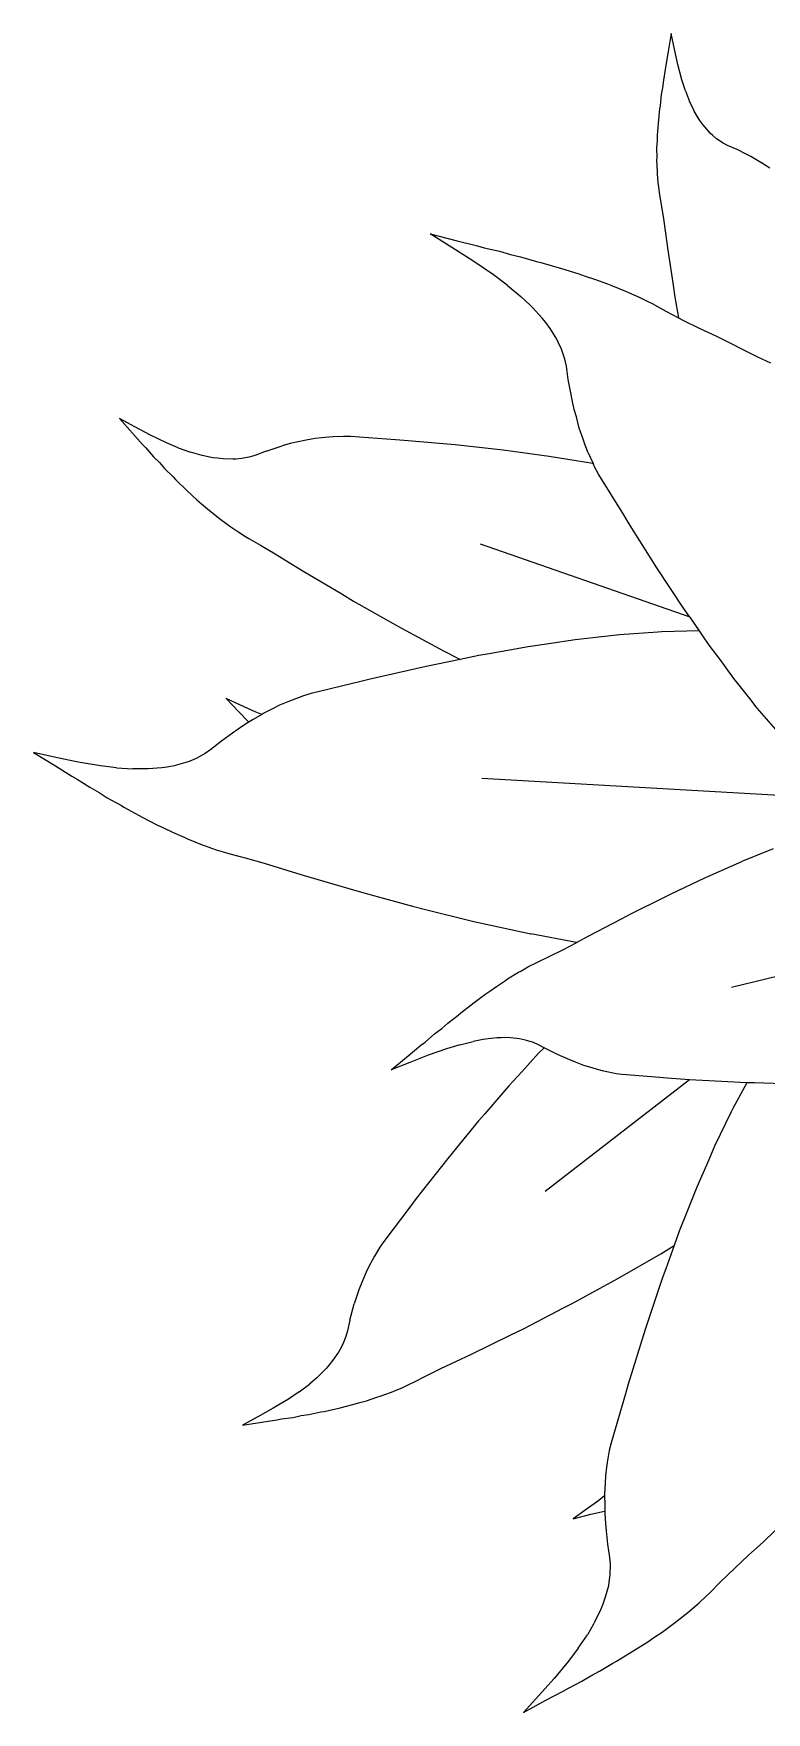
# Model space of a CAD drawing. Header units: metres. Extents: x 244.4 to 340.3, y -4.1 to 64.3.
# Drawn here: x 307.588 to 307.86, y 54.501 to 55.124 of the extents above; entities that cross this region are included whole.
import ezdxf

# ---------------------------------------------------------------- set-up
doc = ezdxf.new("R2010")
doc.units = ezdxf.units.M
doc.layers.add('Edges', color=7, linetype='Continuous')

msp = doc.modelspace()

# ---------------------------------------------------------------- linework, layer by layer
at = {"layer": 'Edges'}
for p, q in [((307.82497, 55.12448), (307.82386, 55.11781)), ((307.82615, 55.11873), (307.82497, 55.12448)), ((307.82386, 55.11781), (307.82293, 55.11273)), ((307.82743, 55.11297), (307.82615, 55.11873)), ((307.82274, 55.11108), (307.82203, 55.10717)), ((307.82293, 55.11273), (307.82274, 55.11108)), ((307.82894, 55.10727), (307.82743, 55.11297)), ((307.82169, 55.10435), (307.82124, 55.10178)), ((307.82203, 55.10717), (307.82169, 55.10435)), ((307.83022, 55.10325), (307.82894, 55.10727)), ((307.83022, 55.10325), (307.83178, 55.09927)), ((307.82059, 55.09653), (307.82007, 55.09107)), ((307.82078, 55.09766), (307.82059, 55.09653)), ((307.82124, 55.10178), (307.82078, 55.09766)), ((307.83317, 55.09636), (307.83178, 55.09927)), ((307.83351, 55.09567), (307.83317, 55.09636)), ((307.82007, 55.09107), (307.81971, 55.08666)), ((307.83536, 55.09253), (307.83351, 55.09567)), ((307.83622, 55.09132), (307.83536, 55.09253)), ((307.83737, 55.08977), (307.83622, 55.09132)), ((307.83954, 55.08738), (307.83737, 55.08977)), ((307.81967, 55.08463), (307.81951, 55.08199)), ((307.81971, 55.08666), (307.81967, 55.08463)), ((307.84024, 55.08673), (307.83954, 55.08738)), ((307.84181, 55.0854), (307.84024, 55.08673)), ((307.84421, 55.08378), (307.84181, 55.0854)), ((307.8459, 55.08289), (307.84421, 55.08378)), ((307.81953, 55.07837), (307.8195, 55.07748)), ((307.8195, 55.07748), (307.81966, 55.0732)), ((307.81951, 55.08199), (307.81953, 55.07837)), ((307.84939, 55.08134), (307.8459, 55.08289)), ((307.85275, 55.07964), (307.84939, 55.08134)), ((307.85456, 55.07873), (307.85275, 55.07964)), ((307.85701, 55.07734), (307.85456, 55.07873)), ((307.85883, 55.07619), (307.85701, 55.07734)), ((307.81966, 55.0732), (307.81974, 55.07232)), ((307.81974, 55.07232), (307.81998, 55.06916)), ((307.86162, 55.07442), (307.85883, 55.07619)), ((307.81998, 55.06916), (307.82036, 55.06655)), ((307.82036, 55.06655), (307.82051, 55.0653)), ((307.82051, 55.0653), (307.82126, 55.06101)), ((307.82126, 55.06101), (307.8221, 55.05561)), ((307.8221, 55.05561), (307.82284, 55.05033)), ((307.7434, 55.045), (307.73539, 55.05)), ((307.73539, 55.05), (307.74542, 55.04739)), ((307.74542, 55.04739), (307.753, 55.04559)), ((307.82284, 55.05033), (307.82351, 55.04484)), ((307.75127, 55.03997), (307.7434, 55.045)), ((307.75885, 55.03478), (307.75127, 55.03997)), ((307.753, 55.04559), (307.75541, 55.04487)), ((307.75541, 55.04487), (307.76116, 55.04355)), ((307.76116, 55.04355), (307.76525, 55.04236)), ((307.76525, 55.04236), (307.76898, 55.04151)), ((307.76898, 55.04151), (307.77485, 55.03982)), ((307.77485, 55.03982), (307.77646, 55.03945)), ((307.82351, 55.04484), (307.82566, 55.03096)), ((307.76404, 55.03093), (307.75885, 55.03478)), ((307.77646, 55.03945), (307.78412, 55.03719)), ((307.78412, 55.03719), (307.79019, 55.03536)), ((307.79019, 55.03536), (307.79293, 55.03437)), ((307.79293, 55.03437), (307.79649, 55.03325)), ((307.76404, 55.03093), (307.76901, 55.0268)), ((307.79649, 55.03325), (307.8013, 55.03142)), ((307.8013, 55.03142), (307.80246, 55.03103)), ((307.80246, 55.03103), (307.80799, 55.02879)), ((307.80799, 55.02879), (307.8091, 55.02826)), ((307.8091, 55.02826), (307.81307, 55.02651)), ((307.82566, 55.03096), (307.82628, 55.02655)), ((307.77254, 55.02349), (307.76901, 55.0268)), ((307.77336, 55.02271), (307.77254, 55.02349)), ((307.77696, 55.01875), (307.77336, 55.02271)), ((307.81307, 55.02651), (307.81628, 55.02484)), ((307.81628, 55.02484), (307.8178, 55.0241)), ((307.8178, 55.0241), (307.8229, 55.02131)), ((307.8229, 55.02131), (307.82764, 55.01885)), ((307.82628, 55.02655), (307.82764, 55.01885)), ((307.7783, 55.01706), (307.77696, 55.01875)), ((307.77995, 55.01484), (307.7783, 55.01706)), ((307.78238, 55.01095), (307.77995, 55.01484)), ((307.82764, 55.01885), (307.82924, 55.01801)), ((307.82924, 55.01801), (307.83532, 55.01504)), ((307.83532, 55.01504), (307.84152, 55.01218)), ((307.78298, 55.00975), (307.78238, 55.01095)), ((307.78416, 55.00717), (307.78298, 55.00975)), ((307.84152, 55.01218), (307.85704, 55.00439)), ((307.78542, 55.00342), (307.78416, 55.00717)), ((307.78598, 55.0009), (307.78542, 55.00342)), ((307.85704, 55.00439), (307.86188, 55.00209)), ((307.78669, 54.99588), (307.78598, 55.0009)), ((307.78764, 54.99095), (307.78669, 54.99588)), ((307.78811, 54.98834), (307.78764, 54.99095)), ((307.78893, 54.98473), (307.78811, 54.98834)), ((307.78969, 54.982), (307.78893, 54.98473)), ((307.62565, 54.97829), (307.61996, 54.9814)), ((307.61996, 54.9814), (307.62484, 54.97596)), ((307.63146, 54.97524), (307.62565, 54.97829)), ((307.79079, 54.97787), (307.78969, 54.982)), ((307.79209, 54.97405), (307.79079, 54.97787)), ((307.62484, 54.97596), (307.62853, 54.97175)), ((307.62853, 54.97175), (307.6298, 54.97047)), ((307.6374, 54.97239), (307.63146, 54.97524)), ((307.64178, 54.97053), (307.6374, 54.97239)), ((307.67442, 54.96929), (307.68041, 54.97125)), ((307.68338, 54.97207), (307.68041, 54.97125)), ((307.68569, 54.97259), (307.68338, 54.97207)), ((307.68926, 54.97339), (307.68569, 54.97259)), ((307.69269, 54.97393), (307.68926, 54.97339)), ((307.695, 54.97426), (307.69269, 54.97393)), ((307.69779, 54.97454), (307.695, 54.97426)), ((307.6993, 54.97461), (307.69779, 54.97454)), ((307.70318, 54.97475), (307.6993, 54.97461)), ((307.70583, 54.97467), (307.70318, 54.97475)), ((307.72246, 54.97348), (307.70583, 54.97467)), ((307.72571, 54.9733), (307.72246, 54.97348)), ((307.74467, 54.97161), (307.72571, 54.9733)), ((307.76256, 54.96965), (307.74467, 54.97161)), ((307.79293, 54.97155), (307.79209, 54.97405)), ((307.79409, 54.96861), (307.79293, 54.97155)), ((307.6298, 54.97047), (307.63265, 54.96722)), ((307.63265, 54.96722), (307.63483, 54.96501)), ((307.63483, 54.96501), (307.63673, 54.96289)), ((307.64178, 54.97053), (307.6463, 54.96891)), ((307.6498, 54.9679), (307.6463, 54.96891)), ((307.65064, 54.96766), (307.6498, 54.9679)), ((307.65468, 54.96683), (307.65064, 54.96766)), ((307.65633, 54.96662), (307.65468, 54.96683)), ((307.6585, 54.96638), (307.65633, 54.96662)), ((307.66213, 54.9663), (307.6585, 54.96638)), ((307.66318, 54.96636), (307.66213, 54.9663)), ((307.66546, 54.96658), (307.66318, 54.96636)), ((307.66859, 54.9672), (307.66546, 54.96658)), ((307.67057, 54.96782), (307.66859, 54.9672)), ((307.67442, 54.96929), (307.67057, 54.96782)), ((307.76609, 54.96914), (307.76256, 54.96965)), ((307.7796, 54.96734), (307.76609, 54.96914)), ((307.78655, 54.96616), (307.7796, 54.96734)), ((307.7958, 54.96468), (307.78655, 54.96616)), ((307.79409, 54.96861), (307.7959, 54.96466)), ((307.7959, 54.96466), (307.7958, 54.96468)), ((307.63673, 54.96289), (307.63995, 54.95968)), ((307.63995, 54.95968), (307.6408, 54.95876)), ((307.6408, 54.95876), (307.64516, 54.95456)), ((307.79655, 54.96324), (307.7959, 54.96466)), ((307.79794, 54.96075), (307.79655, 54.96324)), ((307.80734, 54.94558), (307.79794, 54.96075)), ((307.64516, 54.95456), (307.64873, 54.95121)), ((307.64873, 54.95121), (307.65046, 54.94976)), ((307.65046, 54.94976), (307.65266, 54.94779)), ((307.65266, 54.94779), (307.65584, 54.94526)), ((307.65584, 54.94526), (307.6566, 54.94463)), ((307.6566, 54.94463), (307.66046, 54.94174)), ((307.66046, 54.94174), (307.66129, 54.94118)), ((307.66129, 54.94118), (307.66425, 54.93913)), ((307.80905, 54.94264), (307.80734, 54.94558)), ((307.81965, 54.92597), (307.80905, 54.94264)), ((307.66425, 54.93913), (307.66682, 54.93757)), ((307.66682, 54.93757), (307.66804, 54.9368)), ((307.66804, 54.9368), (307.67236, 54.93432)), ((307.67236, 54.93432), (307.67778, 54.93112)), ((307.83194, 54.90756), (307.75409, 54.93467)), ((307.67778, 54.93112), (307.68304, 54.92792)), ((307.68304, 54.92792), (307.68846, 54.92451)), ((307.68846, 54.92451), (307.70252, 54.91623)), ((307.82955, 54.9109), (307.81965, 54.92597)), ((307.70252, 54.91623), (307.70695, 54.91354)), ((307.70695, 54.91354), (307.72162, 54.90526)), ((307.83163, 54.90801), (307.82955, 54.9109)), ((307.72162, 54.90526), (307.72471, 54.90347)), ((307.72471, 54.90347), (307.74031, 54.8951)), ((307.8354, 54.90251), (307.8213, 54.90213)), ((307.83194, 54.90756), (307.83163, 54.90801)), ((307.83904, 54.89718), (307.83194, 54.90756)), ((307.8354, 54.90251), (307.83194, 54.90756)), ((307.77185, 54.89659), (307.75729, 54.89394)), ((307.77941, 54.89764), (307.77185, 54.89659)), ((307.78929, 54.89916), (307.77941, 54.89764)), ((307.80032, 54.90035), (307.78929, 54.89916)), ((307.80576, 54.90101), (307.80032, 54.90035)), ((307.81994, 54.90201), (307.80576, 54.90101)), ((307.8213, 54.90213), (307.81994, 54.90201)), ((307.84311, 54.8918), (307.83904, 54.89718)), ((307.74654, 54.89188), (307.73393, 54.88929)), ((307.74031, 54.8951), (307.74177, 54.89429)), ((307.74177, 54.89429), (307.74654, 54.89188)), ((307.75341, 54.8933), (307.74654, 54.89188)), ((307.75729, 54.89394), (307.75341, 54.8933)), ((307.84815, 54.88481), (307.84311, 54.8918)), ((307.70958, 54.88365), (307.69117, 54.87919)), ((307.71311, 54.88459), (307.70958, 54.88365)), ((307.73393, 54.88929), (307.71311, 54.88459)), ((307.85412, 54.87738), (307.84815, 54.88481)), ((307.68827, 54.87834), (307.68409, 54.87679)), ((307.69117, 54.87919), (307.68827, 54.87834)), ((307.85692, 54.87375), (307.85412, 54.87738)), ((307.66494, 54.87483), (307.65963, 54.87731)), ((307.65963, 54.87731), (307.66432, 54.87244)), ((307.66432, 54.87244), (307.66785, 54.86866)), ((307.67033, 54.87242), (307.66494, 54.87483)), ((307.67283, 54.87142), (307.66962, 54.86951)), ((307.67283, 54.87142), (307.67033, 54.87242)), ((307.67336, 54.87174), (307.67283, 54.87142)), ((307.67702, 54.87361), (307.67336, 54.87174)), ((307.67946, 54.87484), (307.67702, 54.87361)), ((307.68246, 54.87616), (307.67946, 54.87484)), ((307.68409, 54.87679), (307.68246, 54.87616)), ((307.86467, 54.86481), (307.85692, 54.87375)), ((307.66406, 54.866), (307.66191, 54.86442)), ((307.66717, 54.86805), (307.66406, 54.866)), ((307.66962, 54.86951), (307.66717, 54.86805)), ((307.66785, 54.86866), (307.66798, 54.86853)), ((307.65785, 54.8615), (307.65391, 54.85835)), ((307.66191, 54.86442), (307.65785, 54.8615)), ((307.59634, 54.85546), (307.58805, 54.85729)), ((307.58805, 54.85729), (307.59616, 54.85233)), ((307.60464, 54.85374), (307.59634, 54.85546)), ((307.61295, 54.85233), (307.60464, 54.85374)), ((307.64031, 54.85236), (307.63768, 54.85189)), ((307.64459, 54.85353), (307.64031, 54.85236)), ((307.64581, 54.85398), (307.64459, 54.85353)), ((307.64839, 54.85505), (307.64581, 54.85398)), ((307.65181, 54.8569), (307.64839, 54.85505)), ((307.65391, 54.85835), (307.65181, 54.8569)), ((307.59616, 54.85233), (307.60224, 54.84846)), ((307.60224, 54.84846), (307.60427, 54.84734)), ((307.60427, 54.84734), (307.60892, 54.84436)), ((307.61891, 54.85158), (307.61295, 54.85233)), ((307.61891, 54.85158), (307.62494, 54.85118)), ((307.62949, 54.85117), (307.62494, 54.85118)), ((307.63056, 54.85117), (307.62949, 54.85117)), ((307.63564, 54.85157), (307.63056, 54.85117)), ((307.63768, 54.85189), (307.63564, 54.85157)), ((307.89329, 54.83967), (307.75462, 54.84766)), ((307.60892, 54.84436), (307.61238, 54.84242)), ((307.61238, 54.84242), (307.61542, 54.84049)), ((307.61542, 54.84049), (307.62045, 54.83769)), ((307.62045, 54.83769), (307.62178, 54.83686)), ((307.62178, 54.83686), (307.62845, 54.83326)), ((307.62845, 54.83326), (307.63383, 54.83042)), ((307.63383, 54.83042), (307.63637, 54.82926)), ((307.63637, 54.82926), (307.63961, 54.82763)), ((307.63961, 54.82763), (307.64418, 54.82565)), ((307.64418, 54.82565), (307.64527, 54.82514)), ((307.64527, 54.82514), (307.6507, 54.82297)), ((307.6507, 54.82297), (307.65185, 54.82259)), ((307.65185, 54.82259), (307.6559, 54.82113)), ((307.86279, 54.82147), (307.85123, 54.8168)), ((307.6559, 54.82113), (307.65935, 54.82013)), ((307.65935, 54.82013), (307.66098, 54.81962)), ((307.66098, 54.81962), (307.66666, 54.81813)), ((307.66666, 54.81813), (307.67371, 54.81615)), ((307.67371, 54.81615), (307.68048, 54.8141)), ((307.83859, 54.81122), (307.85123, 54.8168)), ((307.68048, 54.8141), (307.68739, 54.81188)), ((307.68739, 54.81188), (307.70514, 54.80678)), ((307.82492, 54.80477), (307.83746, 54.81067)), ((307.83746, 54.81067), (307.83859, 54.81122)), ((307.70514, 54.80678), (307.71069, 54.80509)), ((307.71069, 54.80509), (307.72885, 54.80023)), ((307.81019, 54.79743), (307.82244, 54.80348)), ((307.82244, 54.80348), (307.82492, 54.80477)), ((307.72885, 54.80023), (307.73264, 54.79916)), ((307.73264, 54.79916), (307.75155, 54.79453)), ((307.80648, 54.79543), (307.81019, 54.79743)), ((307.75155, 54.79453), (307.75331, 54.79408)), ((307.75331, 54.79408), (307.77274, 54.78985)), ((307.79431, 54.78919), (307.80648, 54.79543)), ((307.7898, 54.78668), (307.77274, 54.78985)), ((307.77985, 54.7816), (307.78489, 54.7841)), ((307.78489, 54.7841), (307.78961, 54.78658)), ((307.78961, 54.78658), (307.7898, 54.78668)), ((307.7898, 54.78668), (307.79431, 54.78919)), ((307.76902, 54.77607), (307.77197, 54.77777)), ((307.77197, 54.77777), (307.77452, 54.77904)), ((307.77452, 54.77904), (307.7757, 54.77966)), ((307.7757, 54.77966), (307.77985, 54.7816)), ((307.89508, 54.78149), (307.84732, 54.76994)), ((307.75998, 54.77037), (307.76337, 54.77258)), ((307.76337, 54.77258), (307.76417, 54.77314)), ((307.76417, 54.77314), (307.76816, 54.7756)), ((307.76816, 54.7756), (307.76902, 54.77607)), ((307.75172, 54.76435), (307.7557, 54.76735)), ((307.7557, 54.76735), (307.75761, 54.76864)), ((307.75761, 54.76864), (307.75998, 54.77037)), ((307.74193, 54.75673), (307.74574, 54.75968)), ((307.74574, 54.75968), (307.74672, 54.76053)), ((307.74672, 54.76053), (307.75172, 54.76435)), ((307.7335, 54.74968), (307.73701, 54.75271)), ((307.73701, 54.75271), (307.73966, 54.75476)), ((307.73966, 54.75476), (307.74193, 54.75673)), ((307.72725, 54.7445), (307.73191, 54.74848)), ((307.73191, 54.74848), (307.7335, 54.74968)), ((307.7415, 54.74717), (307.73468, 54.74477)), ((307.74636, 54.74867), (307.7415, 54.74717)), ((307.74636, 54.74867), (307.7513, 54.74991)), ((307.75504, 54.75062), (307.7513, 54.74991)), ((307.75592, 54.75077), (307.75504, 54.75062)), ((307.76011, 54.75123), (307.75592, 54.75077)), ((307.76181, 54.75128), (307.76011, 54.75123)), ((307.76398, 54.75131), (307.76181, 54.75128)), ((307.76758, 54.75104), (307.76398, 54.75131)), ((307.76863, 54.75086), (307.76758, 54.75104)), ((307.77082, 54.75041), (307.76863, 54.75086)), ((307.77379, 54.74947), (307.77082, 54.75041)), ((307.77565, 54.74865), (307.77379, 54.74947)), ((307.77772, 54.74754), (307.77565, 54.74865)), ((307.77772, 54.74754), (307.77569, 54.74548)), ((307.77917, 54.74677), (307.77772, 54.74754)), ((307.78274, 54.74508), (307.77917, 54.74677)), ((307.72092, 54.73934), (307.72725, 54.7445)), ((307.72783, 54.7421), (307.72092, 54.73934)), ((307.73468, 54.74477), (307.72783, 54.7421)), ((307.77569, 54.74548), (307.7694, 54.73854)), ((307.78462, 54.74416), (307.78274, 54.74508)), ((307.78729, 54.743), (307.78462, 54.74416)), ((307.78938, 54.74222), (307.78729, 54.743)), ((307.79252, 54.741), (307.78938, 54.74222)), ((307.79555, 54.74005), (307.79252, 54.741)), ((307.7694, 54.73854), (307.76461, 54.73336)), ((307.83177, 54.73567), (307.77805, 54.69415)), ((307.79753, 54.73942), (307.79555, 54.74005)), ((307.79993, 54.73879), (307.79753, 54.73942)), ((307.80449, 54.73786), (307.79993, 54.73879)), ((307.80672, 54.73758), (307.80449, 54.73786)), ((307.82073, 54.7365), (307.80672, 54.73758)), ((307.82339, 54.73622), (307.82073, 54.7365)), ((307.83177, 54.73567), (307.82339, 54.73622)), ((307.83891, 54.7352), (307.83177, 54.73567)), ((307.85302, 54.73449), (307.83891, 54.7352)), ((307.85302, 54.73449), (307.84784, 54.72493)), ((307.8531, 54.73448), (307.85302, 54.73449)), ((307.8559, 54.73446), (307.8531, 54.73448)), ((307.86622, 54.73414), (307.8559, 54.73446)), ((307.76461, 54.73336), (307.75573, 54.72303)), ((307.75573, 54.72303), (307.75338, 54.72035)), ((307.84726, 54.7237), (307.84105, 54.71092)), ((307.84784, 54.72493), (307.84726, 54.7237)), ((307.75338, 54.72035), (307.74196, 54.70643)), ((307.84105, 54.71092), (307.83889, 54.70588)), ((307.74196, 54.70643), (307.73019, 54.69147)), ((307.83889, 54.70588), (307.83441, 54.69573)), ((307.73019, 54.69147), (307.72826, 54.68884)), ((307.83441, 54.69573), (307.83079, 54.68642)), ((307.72826, 54.68884), (307.71819, 54.67556)), ((307.83079, 54.68642), (307.82791, 54.67934)), ((307.82791, 54.67934), (307.82602, 54.67405)), ((307.71667, 54.67339), (307.71467, 54.67006)), ((307.71819, 54.67556), (307.71667, 54.67339)), ((307.82106, 54.67099), (307.82602, 54.67405)), ((307.82602, 54.67405), (307.82293, 54.6654)), ((307.71261, 54.66627), (307.71164, 54.66415)), ((307.71391, 54.66876), (307.71261, 54.66627)), ((307.71467, 54.67006), (307.71391, 54.66876)), ((307.80515, 54.66178), (307.82106, 54.67099)), ((307.82293, 54.6654), (307.82155, 54.66173)), ((307.71022, 54.66098), (307.70893, 54.65756)), ((307.71164, 54.66415), (307.71022, 54.66098)), ((307.78814, 54.6525), (307.80368, 54.66099)), ((307.80368, 54.66099), (307.80515, 54.66178)), ((307.82155, 54.66173), (307.81528, 54.64285)), ((307.70811, 54.65534), (307.70717, 54.6524)), ((307.70893, 54.65756), (307.70811, 54.65534)), ((307.70554, 54.64631), (307.70717, 54.6524)), ((307.77001, 54.64312), (307.78495, 54.65088)), ((307.78495, 54.65088), (307.78814, 54.6525)), ((307.70411, 54.64029), (307.70292, 54.63733)), ((307.70467, 54.64228), (307.70411, 54.64029)), ((307.70554, 54.64631), (307.70467, 54.64228)), ((307.75072, 54.63362), (307.76534, 54.64087)), ((307.76534, 54.64087), (307.77001, 54.64312)), ((307.81528, 54.64285), (307.80894, 54.62247)), ((307.70134, 54.63438), (307.69928, 54.63139)), ((307.70186, 54.6353), (307.70134, 54.63438)), ((307.70292, 54.63733), (307.70186, 54.6353)), ((307.69682, 54.62844), (307.69392, 54.6255)), ((307.6979, 54.6297), (307.69682, 54.62844)), ((307.69928, 54.63139), (307.6979, 54.6297)), ((307.73371, 54.6255), (307.73935, 54.62829)), ((307.73935, 54.62829), (307.74491, 54.63094)), ((307.74491, 54.63094), (307.75072, 54.63362)), ((307.68667, 54.61964), (307.69051, 54.62255)), ((307.69326, 54.62493), (307.69051, 54.62255)), ((307.69392, 54.6255), (307.69326, 54.62493)), ((307.72525, 54.62132), (307.72797, 54.62262)), ((307.72797, 54.62262), (307.72928, 54.62322)), ((307.72928, 54.62322), (307.73371, 54.6255)), ((307.80894, 54.62247), (307.80798, 54.61894)), ((307.68273, 54.617), (307.6771, 54.61357)), ((307.68667, 54.61964), (307.68273, 54.617)), ((307.70666, 54.61492), (307.70882, 54.61558)), ((307.70882, 54.61558), (307.71167, 54.61635)), ((307.71167, 54.61635), (307.71552, 54.61763)), ((307.71552, 54.61763), (307.71647, 54.61791)), ((307.71647, 54.61791), (307.721, 54.61957)), ((307.721, 54.61957), (307.72192, 54.61996)), ((307.72192, 54.61996), (307.72525, 54.62132)), ((307.80798, 54.61894), (307.80265, 54.60076)), ((307.67137, 54.61038), (307.66566, 54.6073)), ((307.6771, 54.61357), (307.67137, 54.61038)), ((307.67288, 54.60842), (307.67842, 54.60921)), ((307.67842, 54.60921), (307.68019, 54.60958)), ((307.68019, 54.60958), (307.68446, 54.61019)), ((307.68446, 54.61019), (307.68751, 54.61082)), ((307.68751, 54.61082), (307.69032, 54.61124)), ((307.69032, 54.61124), (307.69477, 54.61219)), ((307.69477, 54.61219), (307.696, 54.61239)), ((307.696, 54.61239), (307.7019, 54.61375)), ((307.7019, 54.61375), (307.70666, 54.61492)), ((307.66566, 54.6073), (307.67288, 54.60842)), ((307.80193, 54.59783), (307.80119, 54.59344)), ((307.80265, 54.60076), (307.80193, 54.59783)), ((307.80091, 54.59171), (307.80056, 54.58846)), ((307.80119, 54.59344), (307.80091, 54.59171)), ((307.8004, 54.58573), (307.80019, 54.58162)), ((307.80056, 54.58846), (307.8004, 54.58573)), ((307.79809, 54.57934), (307.79331, 54.57588)), ((307.8002, 54.581), (307.79809, 54.57934)), ((307.80019, 54.58162), (307.8002, 54.581)), ((307.80019, 54.58162), (307.80026, 54.57727)), ((307.79331, 54.57588), (307.78851, 54.57252)), ((307.78851, 54.57252), (307.79507, 54.57415)), ((307.79507, 54.57415), (307.8001, 54.57531)), ((307.8001, 54.57531), (307.80028, 54.57536)), ((307.80026, 54.57727), (307.80028, 54.57536)), ((307.80028, 54.57536), (307.80029, 54.57442)), ((307.80029, 54.57442), (307.80051, 54.5707)), ((307.85905, 54.56384), (307.87234, 54.57667)), ((307.80051, 54.5707), (307.8008, 54.56804)), ((307.8008, 54.56804), (307.8013, 54.56307)), ((307.8013, 54.56307), (307.80206, 54.55808)), ((307.85367, 54.55897), (307.85905, 54.56384)), ((307.80206, 54.55808), (307.80227, 54.55555)), ((307.80227, 54.55555), (307.80216, 54.55165)), ((307.84327, 54.54901), (307.84851, 54.55413)), ((307.84851, 54.55413), (307.85367, 54.55897)), ((307.80158, 54.5476), (307.80045, 54.54331)), ((307.8018, 54.54889), (307.80158, 54.5476)), ((307.80216, 54.55165), (307.8018, 54.54889)), ((307.83914, 54.54484), (307.84327, 54.54901)), ((307.79954, 54.5408), (307.7988, 54.53887)), ((307.80045, 54.54331), (307.79954, 54.5408)), ((307.832, 54.53842), (307.83529, 54.5412)), ((307.83529, 54.5412), (307.83789, 54.54368)), ((307.83789, 54.54368), (307.83914, 54.54484)), ((307.79661, 54.53427), (307.79607, 54.53334)), ((307.7988, 54.53887), (307.79661, 54.53427)), ((307.8265, 54.534), (307.8311, 54.53761)), ((307.8311, 54.53761), (307.832, 54.53842)), ((307.79042, 54.52439), (307.79379, 54.5294)), ((307.79607, 54.53334), (307.79379, 54.5294)), ((307.81621, 54.52673), (307.81849, 54.52835)), ((307.81849, 54.52835), (307.82152, 54.53034)), ((307.82152, 54.53034), (307.82551, 54.53331)), ((307.82551, 54.53331), (307.8265, 54.534)), ((307.79042, 54.52439), (307.7868, 54.5196)), ((307.80461, 54.51951), (307.81107, 54.52349)), ((307.81107, 54.52349), (307.81621, 54.52673)), ((307.7868, 54.5196), (307.78142, 54.51311)), ((307.79509, 54.51415), (307.79829, 54.51582)), ((307.79829, 54.51582), (307.80322, 54.51877)), ((307.80322, 54.51877), (307.80461, 54.51951)), ((307.78142, 54.51311), (307.77578, 54.50678)), ((307.78479, 54.50839), (307.78678, 54.50959)), ((307.78678, 54.50959), (307.79168, 54.51212)), ((307.79168, 54.51212), (307.79509, 54.51415)), ((307.77578, 54.50678), (307.77005, 54.50052)), ((307.77005, 54.50052), (307.7784, 54.50506)), ((307.7784, 54.50506), (307.78479, 54.50839))]:
    msp.add_line(p, q, dxfattribs=at)

doc.saveas('drawing.dxf')
